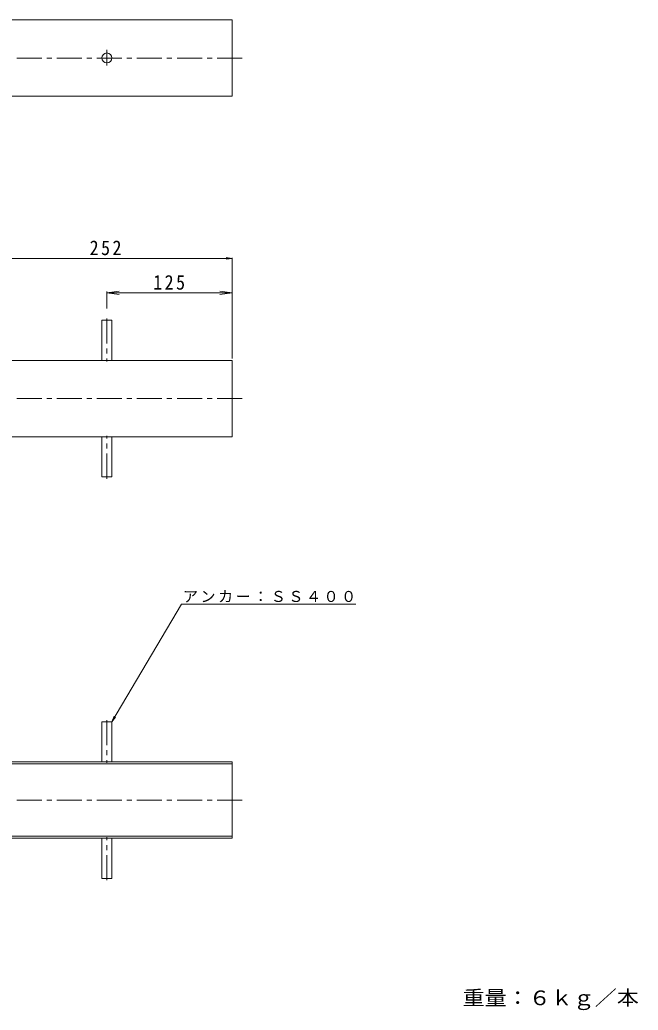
# Model space of a CAD drawing. Units: millimetres, scale not verified. Extents: x -807 to 893, y -677 to 467.
# Drawn here: x 276 to 893, y -559 to 430 of the extents above; entities that cross this region are included whole.
import ezdxf
from ezdxf.enums import TextEntityAlignment as Align

# ---------------------------------------------------------------- set-up
doc = ezdxf.new("R2010")
doc.units = ezdxf.units.MM
doc.header["$LTSCALE"] = 5
doc.linetypes.add('CHAIN1', pattern=[8, 5, -1, 1, -1])
for name, color, linetype, lineweight in [('0-0_通り芯', 3, 'Continuous', 9), ('0-4_その他', 7, 'Continuous', 9), ('0-5_寸法', 7, 'Continuous', 9), ('0-B', 6, 'Continuous', 9), ('0-C', 6, 'Continuous', 9)]:
    doc.layers.add(name, color=color, linetype=linetype, lineweight=lineweight)
doc.layers.add('0-F', color=2, linetype='Continuous')
doc.styles.add('ＭＳ ゴシック', font='')
doc.styles.get('ＭＳ ゴシック').set_extended_font_data('MS Gothic')

msp = doc.modelspace()

# ---------------------------------------------------------------- linework, layer by layer
at = {"layer": '0-0_通り芯', "linetype": 'CHAIN1'}
for p, q in [((497.787, 392.052), (-482.213, 392.052)), ((497.787, 52.052), (186.972, 52.052)), ((497.787, -348.759), (-482.213, -348.759))]:
    msp.add_line(p, q, dxfattribs=at)
at = {"layer": '0-0_通り芯'}
for p, q in [((235.787, 90.202), (487.787, 90.202)), ((487.787, 90.202), (487.787, 13.902)), ((487.787, 13.902), (235.787, 13.902)), ((117.287, -310.609), (487.787, -310.609)), ((117.287, -312.609), (487.787, -312.609)), ((487.787, -310.609), (487.787, -386.909)), ((251.087, -384.909), (487.787, -384.909)), ((487.787, -386.909), (251.087, -386.909))]:
    msp.add_line(p, q, dxfattribs=at)
msp.add_lwpolyline([(235.787, 430.202), (487.787, 430.202), (487.787, 353.902), (235.787, 353.902)], dxfattribs=at)
at = {"layer": '0-4_その他'}
for p, q in [((237.787, 192.052), (487.787, 192.052)), ((487.787, 192.052), (481.839, 192.835)), ((487.787, 192.052), (481.839, 191.269)), ((487.787, 92.202), (487.787, 192.652)), ((487.787, 156.084), (487.787, 182.052)), ((362.788, 157.584), (375.181, 159.216)), ((362.788, 159.084), (362.788, 141.992)), ((487.787, 157.584), (475.394, 159.216)), ((362.788, 157.584), (487.787, 157.584)), ((362.788, 157.584), (375.181, 155.953)), ((487.787, 157.584), (475.394, 155.953))]:
    msp.add_line(p, q, dxfattribs=at)
at = {"layer": '0-5_寸法'}
for p, q in [((367.788, -270.609), (437.246, -153.281)), ((437.246, -153.281), (611.213, -153.281)), ((367.788, -270.609), (370.084, -265.065)), ((367.788, -270.609), (371.44, -265.849))]:
    msp.add_line(p, q, dxfattribs=at)
at = {"layer": '0-B', "linetype": 'CHAIN1'}
msp.add_line((362.788, 384.457), (362.788, 400.34), dxfattribs=at)
at = {"layer": '0-B'}
msp.add_circle((362.788, 392.086), 5, dxfattribs=at)
at = {"layer": '0-C'}
for p, q in [((357.788, 130.202), (367.788, 130.202)), ((357.788, 130.202), (357.788, 90.202)), ((367.788, 130.202), (367.788, 90.202)), ((357.788, -26.098), (357.788, 13.902)), ((367.788, -26.098), (367.788, 13.902)), ((357.788, -26.098), (367.788, -26.098)), ((357.788, -270.609), (367.788, -270.609)), ((357.788, -270.609), (357.788, -310.609)), ((367.788, -270.609), (367.788, -310.609)), ((357.788, -426.908), (357.788, -386.909)), ((367.788, -426.908), (367.788, -386.909)), ((357.788, -426.908), (367.788, -426.908))]:
    msp.add_line(p, q, dxfattribs=at)
at = {"layer": '0-C', "linetype": 'CHAIN1'}
for p, q in [((362.788, 131.992), (362.788, 89.109)), ((362.788, -27.887), (362.788, 14.995)), ((362.788, -268.819), (362.788, -311.701)), ((362.788, -428.698), (362.788, -385.816))]:
    msp.add_line(p, q, dxfattribs=at)

# ---------------------------------------------------------------- texts
at = {"layer": '0-4_その他', "color": 2, "char_height": 14.66, "attachment_point": 7, "style": 'ＭＳ ゴシック'}
for s, insert in [('\\T1.27;\\W0.9;252', (345.537, 195.052)), ('\\T1.27;\\W0.9;125', (409.037, 160.584))]:
    msp.add_mtext(s, dxfattribs=dict(at, insert=insert))
at = {"layer": '0-5_寸法', "insert": (438.694, -151.52), "char_height": 11, "attachment_point": 7, "style": 'ＭＳ ゴシック'}
msp.add_mtext('\\T1.17;アンカー：ＳＳ４００', dxfattribs=at)
at = {"layer": '0-F', "style": 'ＭＳ ゴシック', "width": 1.1}
msp.add_text('重量：６ｋｇ／本', height=14.66, dxfattribs=at).set_placement((718.007, -557.905), align=Align.BOTTOM_LEFT)

doc.saveas('drawing.dxf')
